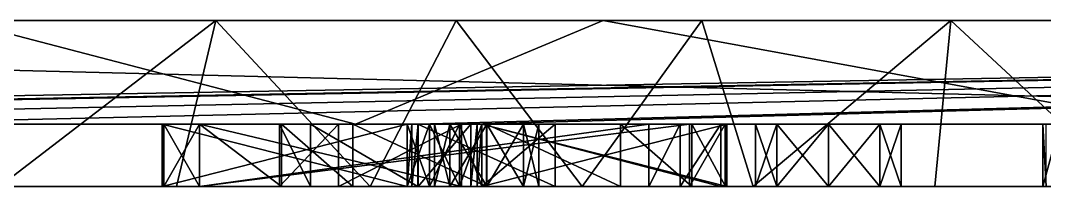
# Model space of a CAD drawing. Header units: millimetres. Extents: x -79 to 79, y 0 to 4.
# Drawn here: x -31.39 to -6.81, y 0 to 4 of the extents above; entities that cross this region are included whole.
import ezdxf

# ---------------------------------------------------------------- set-up
doc = ezdxf.new("R2010")
doc.units = ezdxf.units.MM
doc.header["$LTSCALE"] = 57.942387
for name, color, linetype in [('1', 7, 'CONTINUOUS'), ('14', 7, 'CONTINUOUS'), ('141', 7, 'CONTINUOUS'), ('146', 7, 'CONTINUOUS'), ('151', 7, 'CONTINUOUS'), ('156', 7, 'CONTINUOUS'), ('159', 7, 'CONTINUOUS'), ('160', 7, 'CONTINUOUS'), ('169', 7, 'CONTINUOUS'), ('170', 7, 'CONTINUOUS'), ('193', 7, 'CONTINUOUS'), ('194', 7, 'CONTINUOUS'), ('195', 7, 'CONTINUOUS'), ('2', 7, 'CONTINUOUS'), ('224', 7, 'CONTINUOUS'), ('225', 7, 'CONTINUOUS'), ('226', 7, 'CONTINUOUS'), ('46', 7, 'CONTINUOUS'), ('47', 7, 'CONTINUOUS'), ('48', 7, 'CONTINUOUS'), ('49', 7, 'CONTINUOUS'), ('5', 7, 'CONTINUOUS'), ('50', 7, 'CONTINUOUS'), ('51', 7, 'CONTINUOUS'), ('52', 7, 'CONTINUOUS'), ('53', 7, 'CONTINUOUS'), ('54', 7, 'CONTINUOUS'), ('55', 7, 'CONTINUOUS'), ('56', 7, 'CONTINUOUS'), ('65', 7, 'CONTINUOUS'), ('66', 7, 'CONTINUOUS'), ('67', 7, 'CONTINUOUS'), ('68', 7, 'CONTINUOUS'), ('69', 7, 'CONTINUOUS'), ('70', 7, 'CONTINUOUS'), ('71', 7, 'CONTINUOUS'), ('72', 7, 'CONTINUOUS'), ('73', 7, 'CONTINUOUS'), ('74', 7, 'CONTINUOUS'), ('75', 7, 'CONTINUOUS'), ('76', 7, 'CONTINUOUS')]:
    doc.layers.add(name, color=color, linetype=linetype)

msp = doc.modelspace()

# ---------------------------------------------------------------- linework, layer by layer
at = {"layer": '1', "color": 250, "linetype": 'Continuous', "true_color": 0x272a2e}
for points in [[(-6.449, 0, 38.5), (6.449, 0, 38.5), (-79, 0, 42.5), (-6.449, 0, 38.5)], [(6.449, 0, 38.5), (20.319, 0, 38.174), (-79, 0, 42.5), (6.449, 0, 38.5)], [(-6.85, 0, 37.926), (-6.449, 0, 38.5), (-79, 0, 42.5), (-6.85, 0, 37.926)], [(-20.579, 0, 38.5), (-6.85, 0, 37.926), (-79, 0, 42.5), (-20.579, 0, 38.5)], [(20.579, 0, 38.5), (21.848, 0, 38.5), (-79, 0, 42.5), (20.579, 0, 38.5)], [(21.848, 0, 38.5), (35.977, 0, 38.5), (-79, 0, 42.5), (21.848, 0, 38.5)], [(20.432, 0, 38.351), (20.579, 0, 38.5), (-79, 0, 42.5), (20.432, 0, 38.351)], [(20.319, 0, 38.174), (20.432, 0, 38.351), (-79, 0, 42.5), (20.319, 0, 38.174)], [(-35.977, 0, 38.5), (-22.108, 0, 38.174), (-79, 0, 42.5), (-35.977, 0, 38.5)], [(35.977, 0, 38.5), (48.876, 0, 38.5), (-79, 0, 42.5), (35.977, 0, 38.5)], [(48.876, 0, 38.5), (62.745, 0, 38.174), (-79, 0, 42.5), (48.876, 0, 38.5)], [(63.005, 0, 38.5), (64.274, 0, 38.5), (-79, 0, 42.5), (63.005, 0, 38.5)], [(-79, 0, 42.5), (64.274, 0, 38.5), (79, 0, 42.5), (-79, 0, 42.5)], [(62.858, 0, 38.351), (63.005, 0, 38.5), (-79, 0, 42.5), (62.858, 0, 38.351)], [(62.745, 0, 38.174), (62.858, 0, 38.351), (-79, 0, 42.5), (62.745, 0, 38.174)], [(-21.848, 0, 38.5), (-20.579, 0, 38.5), (-79, 0, 42.5), (-21.848, 0, 38.5)], [(-21.994, 0, 38.351), (-21.848, 0, 38.5), (-79, 0, 42.5), (-21.994, 0, 38.351)], [(-22.108, 0, 38.174), (-21.994, 0, 38.351), (-79, 0, 42.5), (-22.108, 0, 38.174)], [(-35.977, 0, 38.5), (-35.576, 0, 37.926), (-22.108, 0, 38.174), (-35.977, 0, 38.5)], [(-35.576, 0, 37.926), (-27.99, 0, -16.016), (-27.99, 0, 16.016), (-35.576, 0, 37.926)], [(-27.99, 0, -16.016), (-35.576, 0, 37.926), (-33.25, 0, 20), (-27.99, 0, -16.016)], [(-35.576, 0, 37.926), (-27.99, 0, 16.016), (-27.99, 0, 26.41), (-35.576, 0, 37.926)], [(-22.108, 0, 38.174), (-35.576, 0, 37.926), (-27.99, 0, 26.41), (-22.108, 0, 38.174)], [(-27.99, 0, -26.41), (-27.99, 0, -16.016), (-33.25, 0, 20), (-27.99, 0, -26.41)], [(-27.99, 0, -26.41), (-33.25, 0, 20), (-31.902, 0, -57.074), (-27.99, 0, -26.41)], [(-27.647, 0, -57.184), (-27.99, 0, -26.41), (-31.902, 0, -57.074), (-27.647, 0, -57.184)], [(-27.99, 0, -16.016), (-22.108, 0, -4.252), (-27.99, 0, 16.016), (-27.99, 0, -16.016)], [(-27.99, 0, 16.016), (-22.108, 0, -4.252), (-22.108, 0, 4.252), (-27.99, 0, 16.016)], [(-27.946, 0, -16.989), (-27.99, 0, -16.016), (-27.946, 0, -25.437), (-27.946, 0, -16.989)], [(-27.99, 0, -16.016), (-27.99, 0, -26.41), (-27.946, 0, -25.437), (-27.99, 0, -16.016)], [(-22.108, 0, -38.174), (-27.99, 0, -26.41), (-22.996, 0, -57.284), (-22.108, 0, -38.174)], [(-22.996, 0, -57.284), (-27.99, 0, -26.41), (-27.647, 0, -57.184), (-22.996, 0, -57.284)], [(-27.99, 0, 16.016), (-27.946, 0, 16.989), (-27.99, 0, 26.41), (-27.99, 0, 16.016)], [(-27.99, 0, 26.41), (-27.946, 0, 16.989), (-27.946, 0, 25.437), (-27.99, 0, 26.41)], [(-27.095, 0, -17.463), (-27.946, 0, -16.989), (-27.095, 0, -24.963), (-27.095, 0, -17.463)], [(-27.095, 0, -24.963), (-27.946, 0, -16.989), (-27.946, 0, -25.437), (-27.095, 0, -24.963)], [(-27.946, 0, 16.989), (-27.095, 0, 17.463), (-27.946, 0, 25.437), (-27.946, 0, 16.989)], [(-27.946, 0, 25.437), (-27.095, 0, 17.463), (-27.095, 0, 24.963), (-27.946, 0, 25.437)], [(-20.805, 0, -17.463), (-27.095, 0, -17.463), (-15.331, 0, -24.963), (-20.805, 0, -17.463)], [(-15.331, 0, -24.963), (-27.095, 0, -17.463), (-27.095, 0, -24.963), (-15.331, 0, -24.963)], [(-27.095, 0, 17.463), (-16.309, 0, 17.463), (-27.095, 0, 24.963), (-27.095, 0, 17.463)], [(-16.309, 0, 17.463), (-25.125, 0, 24.963), (-27.095, 0, 24.963), (-16.309, 0, 17.463)], [(-25.171, 0, -13.037), (-23.76, 0, -16.01), (-24.426, 0, -9.828), (-25.171, 0, -13.037)], [(-25.125, 0, 24.963), (-16.309, 0, 17.463), (-21.084, 0, 23.216), (-25.125, 0, 24.963)], [(-23.416, 0, 27.929), (-25.125, 0, 24.963), (-21.084, 0, 23.216), (-23.416, 0, 27.929)], [(-24.426, 0, -9.828), (-23.76, 0, -16.01), (-21.849, 0, -7.78), (-24.426, 0, -9.828)], [(-23.76, 0, -16.01), (-20.805, 0, -17.463), (-21.45, 0, -12.5), (-23.76, 0, -16.01)], [(-21.849, 0, -7.78), (-23.76, 0, -16.01), (-21.45, 0, -12.5), (-21.849, 0, -7.78)], [(-20.201, 0, 29.1), (-23.416, 0, 27.929), (-21.084, 0, 24.984), (-20.201, 0, 29.1)], [(-21.084, 0, 24.984), (-23.416, 0, 27.929), (-21.45, 0, 24.1), (-21.084, 0, 24.984)], [(-21.45, 0, 24.1), (-23.416, 0, 27.929), (-21.084, 0, 23.216), (-21.45, 0, 24.1)], [(-17.91, 0, -57.37), (-22.108, 0, -38.174), (-22.996, 0, -57.284), (-17.91, 0, -57.37)], [(-22.108, 0, -4.252), (-21.574, 0, -3.767), (-22.108, 0, 4.252), (-22.108, 0, -4.252)], [(-22.108, 0, 4.252), (-21.574, 0, -3.767), (-21.574, 0, 3.767), (-22.108, 0, 4.252)], [(-21.574, 0, -38.66), (-22.108, 0, -38.174), (-17.91, 0, -57.37), (-21.574, 0, -38.66)], [(-18.556, 0, -7.778), (-21.849, 0, -7.78), (-19.316, 0, -11.616), (-18.556, 0, -7.778)], [(-19.316, 0, -11.616), (-21.849, 0, -7.78), (-20.2, 0, -11.25), (-19.316, 0, -11.616)], [(-20.2, 0, -11.25), (-21.849, 0, -7.78), (-21.084, 0, -11.616), (-20.2, 0, -11.25)], [(-21.084, 0, -11.616), (-21.849, 0, -7.78), (-21.45, 0, -12.5), (-21.084, 0, -11.616)], [(-21.574, 0, -3.767), (-20.853, 0, -3.767), (-21.574, 0, 3.767), (-21.574, 0, -3.767)], [(-21.574, 0, 3.767), (-20.853, 0, -3.767), (-20.853, 0, 3.767), (-21.574, 0, 3.767)], [(-20.853, 0, -38.66), (-21.574, 0, -38.66), (-17.91, 0, -57.37), (-20.853, 0, -38.66)], [(-21.45, 0, -12.5), (-20.805, 0, -17.463), (-21.084, 0, -13.384), (-21.45, 0, -12.5)], [(-21.084, 0, -13.384), (-20.805, 0, -17.463), (-20.2, 0, -13.75), (-21.084, 0, -13.384)], [(-21.084, 0, 23.216), (-16.309, 0, 17.463), (-20.2, 0, 22.85), (-21.084, 0, 23.216)], [(-20.2, 0, 25.35), (-20.201, 0, 29.1), (-21.084, 0, 24.984), (-20.2, 0, 25.35)], [(-20.853, 0, -3.767), (-20.319, 0, -4.252), (-20.853, 0, 3.767), (-20.853, 0, -3.767)], [(-20.853, 0, 3.767), (-20.319, 0, -4.252), (-20.319, 0, 4.252), (-20.853, 0, 3.767)], [(-20.319, 0, -38.174), (-20.853, 0, -38.66), (-17.91, 0, -57.37), (-20.319, 0, -38.174)], [(-20.805, 0, -17.463), (-15.331, 0, -24.963), (-20.2, 0, -13.75), (-20.805, 0, -17.463)], [(-20.432, 0, 38.351), (-6.85, 0, 37.926), (-20.579, 0, 38.5), (-20.432, 0, 38.351)], [(-20.319, 0, 38.174), (-6.85, 0, 37.926), (-20.432, 0, 38.351), (-20.319, 0, 38.174)], [(-20.319, 0, -4.252), (-18.556, 0, -7.778), (-20.319, 0, 4.252), (-20.319, 0, -4.252)], [(-18.556, 0, -7.778), (-15.331, 0, -24.963), (-20.319, 0, 4.252), (-18.556, 0, -7.778)], [(-14.437, 0, -26.41), (-20.319, 0, -38.174), (-17.91, 0, -57.37), (-14.437, 0, -26.41)], [(-15.331, 0, -24.963), (-14.585, 0, 15.72), (-20.319, 0, 4.252), (-15.331, 0, -24.963)], [(-10.762, 0, 21.237), (-6.85, 0, 37.926), (-20.319, 0, 38.174), (-10.762, 0, 21.237)], [(-12, 0, 21.75), (-10.762, 0, 21.237), (-20.319, 0, 38.174), (-12, 0, 21.75)], [(-14.437, 0, 26.41), (-12, 0, 21.75), (-20.319, 0, 38.174), (-14.437, 0, 26.41)], [(-16.986, 0, 27.93), (-20.201, 0, 29.1), (-18.95, 0, 24.1), (-16.986, 0, 27.93)], [(-18.95, 0, 24.1), (-20.201, 0, 29.1), (-19.316, 0, 24.984), (-18.95, 0, 24.1)], [(-19.316, 0, 24.984), (-20.201, 0, 29.1), (-20.2, 0, 25.35), (-19.316, 0, 24.984)], [(-20.2, 0, -13.75), (-15.331, 0, -24.963), (-19.316, 0, -13.384), (-20.2, 0, -13.75)], [(-20.2, 0, 22.85), (-16.309, 0, 17.463), (-19.316, 0, 23.216), (-20.2, 0, 22.85)], [(-18.95, 0, -12.5), (-18.556, 0, -7.778), (-19.316, 0, -11.616), (-18.95, 0, -12.5)], [(-15.331, 0, -24.963), (-18.95, 0, -12.5), (-19.316, 0, -13.384), (-15.331, 0, -24.963)], [(-16.309, 0, 17.463), (-18.95, 0, 24.1), (-19.316, 0, 23.216), (-16.309, 0, 17.463)], [(-15.331, 0, -24.963), (-18.556, 0, -7.778), (-18.95, 0, -12.5), (-15.331, 0, -24.963)], [(-16.309, 0, 17.463), (-16.986, 0, 27.93), (-18.95, 0, 24.1), (-16.309, 0, 17.463)], [(-13.803, 0, -57.423), (-14.437, 0, -26.41), (-17.91, 0, -57.37), (-13.803, 0, -57.423)], [(-16.309, 0, 17.463), (-15.555, 0, 16.484), (-16.986, 0, 27.93), (-16.309, 0, 17.463)], [(-16.986, 0, 27.93), (-15.555, 0, 16.484), (-15.275, 0, 24.965), (-16.986, 0, 27.93)], [(-15.555, 0, 16.484), (-14.585, 0, 15.72), (-15.275, 0, 24.965), (-15.555, 0, 16.484)], [(-15.331, 0, -24.963), (-14.481, 0, -25.437), (-14.585, 0, 15.72), (-15.331, 0, -24.963)], [(-15.275, 0, 24.965), (-14.585, 0, 15.72), (-14.467, 0, 25.461), (-15.275, 0, 24.965)], [(-14.585, 0, 15.72), (-14.481, 0, -25.437), (-14.467, 0, 25.461), (-14.585, 0, 15.72)], [(-14.481, 0, -25.437), (-14.437, 0, -26.41), (-14.467, 0, 25.461), (-14.481, 0, -25.437)], [(-14.467, 0, 25.461), (-14.437, 0, -26.41), (-14.437, 0, 26.41), (-14.467, 0, 25.461)], [(-14.437, 0, 26.41), (-14.437, 0, -26.41), (-13.803, 0, -57.423), (-14.437, 0, 26.41)], [(-13.75, 0, -20), (-13.75, 0, 20), (-14.437, 0, 26.41), (-13.75, 0, -20)], [(-13.75, 0, -20), (-14.437, 0, 26.41), (-13.803, 0, -57.423), (-13.75, 0, -20)], [(-13.238, 0, 21.237), (-12, 0, 21.75), (-14.437, 0, 26.41), (-13.238, 0, 21.237)], [(-13.75, 0, 20), (-13.238, 0, 21.237), (-14.437, 0, 26.41), (-13.75, 0, 20)], [(-9.443, 0, -57.464), (-13.75, 0, -20), (-13.803, 0, -57.423), (-9.443, 0, -57.464)], [(-13.75, 0, -20), (-13.238, 0, -18.763), (-13.75, 0, 20), (-13.75, 0, -20)], [(-13.75, 0, 20), (-13.238, 0, -18.763), (-13.238, 0, 18.763), (-13.75, 0, 20)], [(-13.238, 0, -21.237), (-13.75, 0, -20), (-9.443, 0, -57.464), (-13.238, 0, -21.237)], [(-13.238, 0, -18.763), (-12, 0, -18.25), (-13.238, 0, 18.763), (-13.238, 0, -18.763)], [(-13.238, 0, 18.763), (-12, 0, -18.25), (-12, 0, 18.25), (-13.238, 0, 18.763)], [(-12, 0, -21.75), (-13.238, 0, -21.237), (-9.443, 0, -57.464), (-12, 0, -21.75)], [(-12, 0, -18.25), (-10.762, 0, -18.763), (-12, 0, 18.25), (-12, 0, -18.25)], [(-12, 0, 18.25), (-10.762, 0, -18.763), (-10.762, 0, 18.763), (-12, 0, 18.25)], [(-10.762, 0, -21.237), (-12, 0, -21.75), (-9.443, 0, -57.464), (-10.762, 0, -21.237)], [(-10.25, 0, 20), (-6.85, 0, 37.926), (-10.762, 0, 21.237), (-10.25, 0, 20)], [(-10.762, 0, -18.763), (-10.25, 0, -20), (-10.762, 0, 18.763), (-10.762, 0, -18.763)], [(-10.25, 0, -20), (-10.762, 0, -21.237), (-9.443, 0, -57.464), (-10.25, 0, -20)], [(-10.25, 0, -20), (-10.25, 0, 20), (-10.762, 0, 18.763), (-10.25, 0, -20)], [(-6.85, 0, 37.926), (-10.25, 0, 20), (-9.443, 0, -57.464), (-6.85, 0, 37.926)], [(-10.25, 0, 20), (-10.25, 0, -20), (-9.443, 0, -57.464), (-10.25, 0, 20)], [(-6.776, 0, -37.229), (-6.85, 0, 37.926), (-9.443, 0, -57.464), (-6.776, 0, -37.229)], [(-6.75, 0, -45.75), (-6.776, 0, -37.229), (-9.443, 0, -57.464), (-6.75, 0, -45.75)], [(-4.769, 0, -57.49), (-6.75, 0, -45.75), (-9.443, 0, -57.464), (-4.769, 0, -57.49)], [(-6.85, 0, 37.926), (-6.776, 0, -37.229), (-6.776, 0, -5.197), (-6.85, 0, 37.926)], [(-6.776, 0, 37.229), (-6.85, 0, 37.926), (-6.776, 0, -5.197), (-6.776, 0, 37.229)]]:
    msp.add_3dface(points, dxfattribs=at)
at = {"layer": '14', "color": 250, "linetype": 'Continuous', "true_color": 0x272a2e}
for points in [[(-26.703, 4, -57.206), (-31.902, 0, -57.074), (-32.316, 4, -57.063), (-26.703, 4, -57.206)], [(-27.647, 0, -57.184), (-31.902, 0, -57.074), (-26.703, 4, -57.206), (-27.647, 0, -57.184)], [(-22.996, 0, -57.284), (-27.647, 0, -57.184), (-26.703, 4, -57.206), (-22.996, 0, -57.284)], [(-20.934, 4, -57.321), (-22.996, 0, -57.284), (-26.703, 4, -57.206), (-20.934, 4, -57.321)], [(-17.91, 0, -57.37), (-22.996, 0, -57.284), (-20.934, 4, -57.321), (-17.91, 0, -57.37)], [(-15.041, 4, -57.409), (-17.91, 0, -57.37), (-20.934, 4, -57.321), (-15.041, 4, -57.409)], [(-13.803, 0, -57.423), (-17.91, 0, -57.37), (-15.041, 4, -57.409), (-13.803, 0, -57.423)], [(-9.06, 4, -57.467), (-13.803, 0, -57.423), (-15.041, 4, -57.409), (-9.06, 4, -57.467)], [(-9.443, 0, -57.464), (-13.803, 0, -57.423), (-9.06, 4, -57.467), (-9.443, 0, -57.464)], [(-4.769, 0, -57.49), (-9.443, 0, -57.464), (-9.06, 4, -57.467), (-4.769, 0, -57.49)], [(-3.026, 4, -57.496), (-4.769, 0, -57.49), (-9.06, 4, -57.467), (-3.026, 4, -57.496)]]:
    msp.add_3dface(points, dxfattribs=at)
at = {"layer": '141', "color": 250, "linetype": 'Continuous', "true_color": 0x272a2e}
for points in [[(-79, 4, 42.5), (79, 4, 42.5), (-70, 4, 38.5), (-79, 4, 42.5)], [(-70, 4, 38.5), (79, 4, 42.5), (70, 4, 38.5), (-70, 4, 38.5)], [(-17.408, 4, -53.377), (-32.316, 4, -57.063), (-32.887, 4, -53.045), (-17.408, 4, -53.377)], [(-26.703, 4, -57.206), (-32.316, 4, -57.063), (-17.408, 4, -53.377), (-26.703, 4, -57.206)], [(-20.934, 4, -57.321), (-26.703, 4, -57.206), (-17.408, 4, -53.377), (-20.934, 4, -57.321)], [(-15.041, 4, -57.409), (-20.934, 4, -57.321), (-17.408, 4, -53.377), (-15.041, 4, -57.409)], [(1.735, 4, -53.499), (-15.041, 4, -57.409), (-17.408, 4, -53.377), (1.735, 4, -53.499)], [(-9.06, 4, -57.467), (-15.041, 4, -57.409), (1.735, 4, -53.499), (-9.06, 4, -57.467)], [(-3.026, 4, -57.496), (-9.06, 4, -57.467), (1.735, 4, -53.499), (-3.026, 4, -57.496)]]:
    msp.add_3dface(points, dxfattribs=at)
at = {"layer": '146', "color": 250, "linetype": 'Continuous', "true_color": 0x272a2e}
for points in [[(-64.274, 1.5, 38.5), (-70, 1.5, 38.5), (70, 4, 38.5), (-64.274, 1.5, 38.5)], [(-70, 1.5, 38.5), (-70, 4, 38.5), (70, 4, 38.5), (-70, 1.5, 38.5)], [(-63.005, 1.5, 38.5), (-64.274, 1.5, 38.5), (70, 4, 38.5), (-63.005, 1.5, 38.5)], [(-48.876, 1.5, 38.5), (-63.005, 1.5, 38.5), (70, 4, 38.5), (-48.876, 1.5, 38.5)], [(-35.977, 1.5, 38.5), (-48.876, 1.5, 38.5), (70, 4, 38.5), (-35.977, 1.5, 38.5)], [(-21.848, 1.5, 38.5), (-35.977, 1.5, 38.5), (70, 4, 38.5), (-21.848, 1.5, 38.5)], [(-20.579, 1.5, 38.5), (-21.848, 1.5, 38.5), (70, 4, 38.5), (-20.579, 1.5, 38.5)], [(-6.449, 1.5, 38.5), (-20.579, 1.5, 38.5), (70, 4, 38.5), (-6.449, 1.5, 38.5)], [(-20.579, 0, 38.5), (-21.848, 0, 38.5), (-20.579, 1.5, 38.5), (-20.579, 0, 38.5)], [(-20.579, 1.5, 38.5), (-21.848, 0, 38.5), (-21.848, 1.5, 38.5), (-20.579, 1.5, 38.5)]]:
    msp.add_3dface(points, dxfattribs=at)
at = {"layer": '151', "color": 250, "linetype": 'Continuous', "true_color": 0x272a2e}
for points in [[(-38.274, 1.5, -52.872), (-23.347, 1.5, -53.276), (-32.887, 4, -53.045), (-38.274, 1.5, -52.872)], [(-23.347, 1.5, -53.276), (-17.408, 4, -53.377), (-32.887, 4, -53.045), (-23.347, 1.5, -53.276)], [(-23.347, 1.5, -53.276), (-3.841, 1.5, -53.494), (-17.408, 4, -53.377), (-23.347, 1.5, -53.276)], [(-3.841, 1.5, -53.494), (1.735, 4, -53.499), (-17.408, 4, -53.377), (-3.841, 1.5, -53.494)]]:
    msp.add_3dface(points, dxfattribs=at)
at = {"layer": '156', "color": 250, "linetype": 'Continuous', "true_color": 0x272a2e}
for points in [[(-15.555, 0, 16.484), (-16.309, 0, 17.463), (-15.555, 1.5, 16.484), (-15.555, 0, 16.484)], [(-16.309, 0, 17.463), (-16.309, 1.5, 17.463), (-15.555, 1.5, 16.484), (-16.309, 0, 17.463)], [(-14.585, 0, 15.72), (-15.555, 0, 16.484), (-14.585, 1.5, 15.72), (-14.585, 0, 15.72)], [(-15.555, 0, 16.484), (-15.555, 1.5, 16.484), (-14.585, 1.5, 15.72), (-15.555, 0, 16.484)]]:
    msp.add_3dface(points, dxfattribs=at)
at = {"layer": '159', "color": 250, "linetype": 'Continuous', "true_color": 0x272a2e}
for points in [[(-13.238, 0, -18.763), (-13.75, 0, -20), (-13.238, 1.5, -18.763), (-13.238, 0, -18.763)], [(-13.75, 0, -20), (-13.75, 1.5, -20), (-13.238, 1.5, -18.763), (-13.75, 0, -20)], [(-12, 0, -18.25), (-13.238, 0, -18.763), (-12, 1.5, -18.25), (-12, 0, -18.25)], [(-13.238, 0, -18.763), (-13.238, 1.5, -18.763), (-12, 1.5, -18.25), (-13.238, 0, -18.763)], [(-10.762, 0, -18.763), (-12, 0, -18.25), (-10.762, 1.5, -18.763), (-10.762, 0, -18.763)], [(-12, 0, -18.25), (-12, 1.5, -18.25), (-10.762, 1.5, -18.763), (-12, 0, -18.25)], [(-10.25, 0, -20), (-10.762, 0, -18.763), (-10.25, 1.5, -20), (-10.25, 0, -20)], [(-10.25, 1.5, -20), (-10.762, 0, -18.763), (-10.762, 1.5, -18.763), (-10.25, 1.5, -20)]]:
    msp.add_3dface(points, dxfattribs=at)
at = {"layer": '160', "color": 250, "linetype": 'Continuous', "true_color": 0x272a2e}
for points in [[(-13.75, 0, -20), (-13.238, 0, -21.237), (-13.75, 1.5, -20), (-13.75, 0, -20)], [(-13.238, 0, -21.237), (-13.238, 1.5, -21.237), (-13.75, 1.5, -20), (-13.238, 0, -21.237)], [(-13.238, 0, -21.237), (-12, 0, -21.75), (-13.238, 1.5, -21.237), (-13.238, 0, -21.237)], [(-12, 0, -21.75), (-12, 1.5, -21.75), (-13.238, 1.5, -21.237), (-12, 0, -21.75)], [(-12, 0, -21.75), (-10.762, 0, -21.237), (-12, 1.5, -21.75), (-12, 0, -21.75)], [(-10.762, 0, -21.237), (-10.762, 1.5, -21.237), (-12, 1.5, -21.75), (-10.762, 0, -21.237)], [(-10.762, 0, -21.237), (-10.25, 0, -20), (-10.762, 1.5, -21.237), (-10.762, 0, -21.237)], [(-10.25, 0, -20), (-10.25, 1.5, -20), (-10.762, 1.5, -21.237), (-10.25, 0, -20)]]:
    msp.add_3dface(points, dxfattribs=at)
at = {"layer": '169', "color": 250, "linetype": 'Continuous', "true_color": 0x272a2e}
for points in [[(-13.238, 0, 21.237), (-13.75, 0, 20), (-13.238, 1.5, 21.237), (-13.238, 0, 21.237)], [(-13.75, 0, 20), (-13.75, 1.5, 20), (-13.238, 1.5, 21.237), (-13.75, 0, 20)], [(-12, 0, 21.75), (-13.238, 0, 21.237), (-12, 1.5, 21.75), (-12, 0, 21.75)], [(-13.238, 0, 21.237), (-13.238, 1.5, 21.237), (-12, 1.5, 21.75), (-13.238, 0, 21.237)], [(-10.762, 0, 21.237), (-12, 0, 21.75), (-10.762, 1.5, 21.237), (-10.762, 0, 21.237)], [(-12, 0, 21.75), (-12, 1.5, 21.75), (-10.762, 1.5, 21.237), (-12, 0, 21.75)], [(-10.25, 0, 20), (-10.762, 0, 21.237), (-10.25, 1.5, 20), (-10.25, 0, 20)], [(-10.25, 1.5, 20), (-10.762, 0, 21.237), (-10.762, 1.5, 21.237), (-10.25, 1.5, 20)]]:
    msp.add_3dface(points, dxfattribs=at)
at = {"layer": '170', "color": 250, "linetype": 'Continuous', "true_color": 0x272a2e}
for points in [[(-13.75, 0, 20), (-13.238, 0, 18.763), (-13.75, 1.5, 20), (-13.75, 0, 20)], [(-13.238, 0, 18.763), (-13.238, 1.5, 18.763), (-13.75, 1.5, 20), (-13.238, 0, 18.763)], [(-13.238, 0, 18.763), (-12, 0, 18.25), (-13.238, 1.5, 18.763), (-13.238, 0, 18.763)], [(-12, 0, 18.25), (-12, 1.5, 18.25), (-13.238, 1.5, 18.763), (-12, 0, 18.25)], [(-12, 0, 18.25), (-10.762, 0, 18.763), (-12, 1.5, 18.25), (-12, 0, 18.25)], [(-10.762, 0, 18.763), (-10.762, 1.5, 18.763), (-12, 1.5, 18.25), (-10.762, 0, 18.763)], [(-10.762, 0, 18.763), (-10.25, 0, 20), (-10.762, 1.5, 18.763), (-10.762, 0, 18.763)], [(-10.25, 0, 20), (-10.25, 1.5, 20), (-10.762, 1.5, 18.763), (-10.25, 0, 20)]]:
    msp.add_3dface(points, dxfattribs=at)
at = {"layer": '193', "color": 250, "linetype": 'Continuous', "true_color": 0x272a2e}
for points in [[(-25.125, 0, 24.963), (-23.416, 0, 27.929), (-25.125, 1.5, 24.963), (-25.125, 0, 24.963)], [(-23.416, 0, 27.929), (-23.416, 1.5, 27.929), (-25.125, 1.5, 24.963), (-23.416, 0, 27.929)], [(-23.416, 0, 27.929), (-20.201, 0, 29.1), (-23.416, 1.5, 27.929), (-23.416, 0, 27.929)], [(-20.201, 0, 29.1), (-20.201, 1.5, 29.1), (-23.416, 1.5, 27.929), (-20.201, 0, 29.1)], [(-20.201, 0, 29.1), (-16.986, 0, 27.93), (-20.201, 1.5, 29.1), (-20.201, 0, 29.1)], [(-16.986, 0, 27.93), (-16.986, 1.5, 27.93), (-20.201, 1.5, 29.1), (-16.986, 0, 27.93)], [(-16.986, 0, 27.93), (-15.275, 0, 24.965), (-16.986, 1.5, 27.93), (-16.986, 0, 27.93)], [(-15.275, 0, 24.965), (-15.275, 1.5, 24.965), (-16.986, 1.5, 27.93), (-15.275, 0, 24.965)]]:
    msp.add_3dface(points, dxfattribs=at)
at = {"layer": '194', "color": 250, "linetype": 'Continuous', "true_color": 0x272a2e}
for points in [[(-21.084, 0, 24.984), (-21.45, 0, 24.1), (-21.084, 1.5, 24.984), (-21.084, 0, 24.984)], [(-21.45, 0, 24.1), (-21.45, 1.5, 24.1), (-21.084, 1.5, 24.984), (-21.45, 0, 24.1)], [(-20.2, 0, 25.35), (-21.084, 0, 24.984), (-20.2, 1.5, 25.35), (-20.2, 0, 25.35)], [(-21.084, 0, 24.984), (-21.084, 1.5, 24.984), (-20.2, 1.5, 25.35), (-21.084, 0, 24.984)], [(-19.316, 0, 24.984), (-20.2, 0, 25.35), (-19.316, 1.5, 24.984), (-19.316, 0, 24.984)], [(-20.2, 0, 25.35), (-20.2, 1.5, 25.35), (-19.316, 1.5, 24.984), (-20.2, 0, 25.35)], [(-18.95, 0, 24.1), (-19.316, 0, 24.984), (-18.95, 1.5, 24.1), (-18.95, 0, 24.1)], [(-18.95, 1.5, 24.1), (-19.316, 0, 24.984), (-19.316, 1.5, 24.984), (-18.95, 1.5, 24.1)]]:
    msp.add_3dface(points, dxfattribs=at)
at = {"layer": '195', "color": 250, "linetype": 'Continuous', "true_color": 0x272a2e}
for points in [[(-21.45, 0, 24.1), (-21.084, 0, 23.216), (-21.45, 1.5, 24.1), (-21.45, 0, 24.1)], [(-21.084, 0, 23.216), (-21.084, 1.5, 23.216), (-21.45, 1.5, 24.1), (-21.084, 0, 23.216)], [(-21.084, 0, 23.216), (-20.2, 0, 22.85), (-21.084, 1.5, 23.216), (-21.084, 0, 23.216)], [(-20.2, 0, 22.85), (-20.2, 1.5, 22.85), (-21.084, 1.5, 23.216), (-20.2, 0, 22.85)], [(-20.2, 0, 22.85), (-19.316, 0, 23.216), (-20.2, 1.5, 22.85), (-20.2, 0, 22.85)], [(-19.316, 0, 23.216), (-19.316, 1.5, 23.216), (-20.2, 1.5, 22.85), (-19.316, 0, 23.216)], [(-19.316, 0, 23.216), (-18.95, 0, 24.1), (-19.316, 1.5, 23.216), (-19.316, 0, 23.216)], [(-18.95, 0, 24.1), (-18.95, 1.5, 24.1), (-19.316, 1.5, 23.216), (-18.95, 0, 24.1)]]:
    msp.add_3dface(points, dxfattribs=at)
at = {"layer": '2', "color": 250, "linetype": 'Continuous', "true_color": 0x272a2e}
for points in [[(-38.274, 1.5, -52.872), (-35.65, 1.5, -47.624), (-23.347, 1.5, -53.276), (-38.274, 1.5, -52.872)], [(-35.977, 1.5, 38.5), (-21.848, 1.5, 38.5), (-35.576, 1.5, 37.926), (-35.977, 1.5, 38.5)], [(-27.99, 1.5, -16.016), (-27.99, 1.5, -26.41), (-35.65, 1.5, -47.624), (-27.99, 1.5, -16.016)], [(-27.99, 1.5, 16.016), (-27.99, 1.5, -16.016), (-35.65, 1.5, -47.624), (-27.99, 1.5, 16.016)], [(-35.65, 1.5, -47.624), (-27.99, 1.5, -26.41), (-23.347, 1.5, -53.276), (-35.65, 1.5, -47.624)], [(-27.99, 1.5, 26.41), (-27.99, 1.5, 16.016), (-35.65, 1.5, -47.624), (-27.99, 1.5, 26.41)], [(-33.25, 1.5, -20), (-27.99, 1.5, 26.41), (-35.65, 1.5, -47.624), (-33.25, 1.5, -20)], [(-21.994, 1.5, 38.351), (-35, 1.5, 21.75), (-35.576, 1.5, 37.926), (-21.994, 1.5, 38.351)], [(-21.848, 1.5, 38.5), (-21.994, 1.5, 38.351), (-35.576, 1.5, 37.926), (-21.848, 1.5, 38.5)], [(-33.762, 1.5, 21.237), (-35, 1.5, 21.75), (-21.994, 1.5, 38.351), (-33.762, 1.5, 21.237)], [(-33.25, 1.5, 20), (-33.762, 1.5, 21.237), (-22.108, 1.5, 38.174), (-33.25, 1.5, 20)], [(-22.108, 1.5, 38.174), (-33.762, 1.5, 21.237), (-21.994, 1.5, 38.351), (-22.108, 1.5, 38.174)], [(-33.25, 1.5, -20), (-33.25, 1.5, 20), (-27.99, 1.5, 26.41), (-33.25, 1.5, -20)], [(-27.99, 1.5, 26.41), (-33.25, 1.5, 20), (-22.108, 1.5, 38.174), (-27.99, 1.5, 26.41)], [(-27.99, 1.5, -16.016), (-27.946, 1.5, -16.989), (-27.99, 1.5, -26.41), (-27.99, 1.5, -16.016)], [(-27.99, 1.5, -26.41), (-27.946, 1.5, -16.989), (-27.946, 1.5, -25.437), (-27.99, 1.5, -26.41)], [(-22.108, 1.5, -4.252), (-27.99, 1.5, -16.016), (-22.108, 1.5, 4.252), (-22.108, 1.5, -4.252)], [(-22.108, 1.5, 4.252), (-27.99, 1.5, -16.016), (-27.99, 1.5, 16.016), (-22.108, 1.5, 4.252)], [(-27.99, 1.5, -26.41), (-22.108, 1.5, -38.174), (-23.347, 1.5, -53.276), (-27.99, 1.5, -26.41)], [(-27.946, 1.5, 16.989), (-27.99, 1.5, 16.016), (-27.946, 1.5, 25.437), (-27.946, 1.5, 16.989)], [(-27.946, 1.5, 25.437), (-27.99, 1.5, 16.016), (-27.99, 1.5, 26.41), (-27.946, 1.5, 25.437)], [(-27.946, 1.5, -16.989), (-27.095, 1.5, -17.463), (-27.946, 1.5, -25.437), (-27.946, 1.5, -16.989)], [(-27.946, 1.5, -25.437), (-27.095, 1.5, -17.463), (-27.095, 1.5, -24.963), (-27.946, 1.5, -25.437)], [(-27.095, 1.5, 17.463), (-27.946, 1.5, 16.989), (-27.095, 1.5, 24.963), (-27.095, 1.5, 17.463)], [(-27.095, 1.5, 24.963), (-27.946, 1.5, 16.989), (-27.946, 1.5, 25.437), (-27.095, 1.5, 24.963)], [(-27.095, 1.5, -17.463), (-20.805, 1.5, -17.463), (-27.095, 1.5, -24.963), (-27.095, 1.5, -17.463)], [(-27.095, 1.5, -24.963), (-20.805, 1.5, -17.463), (-15.331, 1.5, -24.963), (-27.095, 1.5, -24.963)], [(-16.309, 1.5, 17.463), (-27.095, 1.5, 17.463), (-19.316, 1.5, 23.216), (-16.309, 1.5, 17.463)], [(-19.316, 1.5, 23.216), (-27.095, 1.5, 17.463), (-20.2, 1.5, 22.85), (-19.316, 1.5, 23.216)], [(-20.2, 1.5, 22.85), (-27.095, 1.5, 17.463), (-21.084, 1.5, 23.216), (-20.2, 1.5, 22.85)], [(-21.084, 1.5, 23.216), (-27.095, 1.5, 17.463), (-21.45, 1.5, 24.1), (-21.084, 1.5, 23.216)], [(-21.45, 1.5, 24.1), (-27.095, 1.5, 17.463), (-23.416, 1.5, 27.929), (-21.45, 1.5, 24.1)], [(-23.416, 1.5, 27.929), (-27.095, 1.5, 17.463), (-25.125, 1.5, 24.963), (-23.416, 1.5, 27.929)], [(-25.125, 1.5, 24.963), (-27.095, 1.5, 17.463), (-27.095, 1.5, 24.963), (-25.125, 1.5, 24.963)], [(-25.171, 1.5, -13.037), (-24.426, 1.5, -9.828), (-23.76, 1.5, -16.01), (-25.171, 1.5, -13.037)], [(-24.426, 1.5, -9.828), (-21.849, 1.5, -7.78), (-23.76, 1.5, -16.01), (-24.426, 1.5, -9.828)], [(-23.76, 1.5, -16.01), (-21.849, 1.5, -7.78), (-21.45, 1.5, -12.5), (-23.76, 1.5, -16.01)], [(-20.805, 1.5, -17.463), (-23.76, 1.5, -16.01), (-21.084, 1.5, -13.384), (-20.805, 1.5, -17.463)], [(-21.084, 1.5, -13.384), (-23.76, 1.5, -16.01), (-21.45, 1.5, -12.5), (-21.084, 1.5, -13.384)], [(-20.201, 1.5, 29.1), (-21.45, 1.5, 24.1), (-23.416, 1.5, 27.929), (-20.201, 1.5, 29.1)], [(-10.25, 1.5, -20), (-6.776, 1.5, -37.229), (-23.347, 1.5, -53.276), (-10.25, 1.5, -20)], [(-6.776, 1.5, -37.229), (-6.75, 1.5, -45.75), (-23.347, 1.5, -53.276), (-6.776, 1.5, -37.229)], [(-20.319, 1.5, -38.174), (-14.437, 1.5, -26.41), (-23.347, 1.5, -53.276), (-20.319, 1.5, -38.174)], [(-14.437, 1.5, -26.41), (-12, 1.5, -21.75), (-23.347, 1.5, -53.276), (-14.437, 1.5, -26.41)], [(-20.853, 1.5, -38.66), (-20.319, 1.5, -38.174), (-23.347, 1.5, -53.276), (-20.853, 1.5, -38.66)], [(-21.574, 1.5, -38.66), (-20.853, 1.5, -38.66), (-23.347, 1.5, -53.276), (-21.574, 1.5, -38.66)], [(-22.108, 1.5, -38.174), (-21.574, 1.5, -38.66), (-23.347, 1.5, -53.276), (-22.108, 1.5, -38.174)], [(-10.762, 1.5, -21.237), (-10.25, 1.5, -20), (-23.347, 1.5, -53.276), (-10.762, 1.5, -21.237)], [(-12, 1.5, -21.75), (-10.762, 1.5, -21.237), (-23.347, 1.5, -53.276), (-12, 1.5, -21.75)], [(-6.75, 1.5, -45.75), (-6.238, 1.5, -46.987), (-23.347, 1.5, -53.276), (-6.75, 1.5, -45.75)], [(-23.347, 1.5, -53.276), (-6.238, 1.5, -46.987), (-5.216, 1.5, -50.745), (-23.347, 1.5, -53.276)], [(-3.841, 1.5, -53.494), (-23.347, 1.5, -53.276), (-5.216, 1.5, -50.745), (-3.841, 1.5, -53.494)], [(-21.574, 1.5, -3.767), (-22.108, 1.5, -4.252), (-21.574, 1.5, 3.767), (-21.574, 1.5, -3.767)], [(-21.574, 1.5, 3.767), (-22.108, 1.5, -4.252), (-22.108, 1.5, 4.252), (-21.574, 1.5, 3.767)], [(-21.849, 1.5, -7.78), (-18.556, 1.5, -7.778), (-21.084, 1.5, -11.616), (-21.849, 1.5, -7.78)], [(-21.45, 1.5, -12.5), (-21.849, 1.5, -7.78), (-21.084, 1.5, -11.616), (-21.45, 1.5, -12.5)], [(-20.853, 1.5, -3.767), (-21.574, 1.5, -3.767), (-20.853, 1.5, 3.767), (-20.853, 1.5, -3.767)], [(-20.853, 1.5, 3.767), (-21.574, 1.5, -3.767), (-21.574, 1.5, 3.767), (-20.853, 1.5, 3.767)], [(-21.084, 1.5, 24.984), (-21.45, 1.5, 24.1), (-20.201, 1.5, 29.1), (-21.084, 1.5, 24.984)], [(-21.084, 1.5, -11.616), (-18.556, 1.5, -7.778), (-20.2, 1.5, -11.25), (-21.084, 1.5, -11.616)], [(-20.2, 1.5, -13.75), (-20.805, 1.5, -17.463), (-21.084, 1.5, -13.384), (-20.2, 1.5, -13.75)], [(-20.2, 1.5, 25.35), (-21.084, 1.5, 24.984), (-20.201, 1.5, 29.1), (-20.2, 1.5, 25.35)], [(-20.319, 1.5, -4.252), (-20.853, 1.5, -3.767), (-20.319, 1.5, 4.252), (-20.319, 1.5, -4.252)], [(-20.319, 1.5, 4.252), (-20.853, 1.5, -3.767), (-20.853, 1.5, 3.767), (-20.319, 1.5, 4.252)], [(-15.331, 1.5, -24.963), (-20.805, 1.5, -17.463), (-18.95, 1.5, -12.5), (-15.331, 1.5, -24.963)], [(-18.95, 1.5, -12.5), (-20.805, 1.5, -17.463), (-19.316, 1.5, -13.384), (-18.95, 1.5, -12.5)], [(-19.316, 1.5, -13.384), (-20.805, 1.5, -17.463), (-20.2, 1.5, -13.75), (-19.316, 1.5, -13.384)], [(-20.579, 1.5, 38.5), (-6.449, 1.5, 38.5), (-20.432, 1.5, 38.351), (-20.579, 1.5, 38.5)], [(-20.432, 1.5, 38.351), (-6.449, 1.5, 38.5), (-20.319, 1.5, 38.174), (-20.432, 1.5, 38.351)], [(-18.556, 1.5, -7.778), (-20.319, 1.5, -4.252), (-14.585, 1.5, 15.72), (-18.556, 1.5, -7.778)], [(-14.585, 1.5, 15.72), (-20.319, 1.5, -4.252), (-20.319, 1.5, 4.252), (-14.585, 1.5, 15.72)], [(-6.449, 1.5, 38.5), (-6.85, 1.5, 37.926), (-20.319, 1.5, 38.174), (-6.449, 1.5, 38.5)], [(-20.319, 1.5, 38.174), (-6.85, 1.5, 37.926), (-14.437, 1.5, 26.41), (-20.319, 1.5, 38.174)], [(-16.986, 1.5, 27.93), (-20.2, 1.5, 25.35), (-20.201, 1.5, 29.1), (-16.986, 1.5, 27.93)], [(-20.2, 1.5, -11.25), (-18.556, 1.5, -7.778), (-19.316, 1.5, -11.616), (-20.2, 1.5, -11.25)], [(-19.316, 1.5, 24.984), (-20.2, 1.5, 25.35), (-16.986, 1.5, 27.93), (-19.316, 1.5, 24.984)], [(-18.556, 1.5, -7.778), (-18.95, 1.5, -12.5), (-19.316, 1.5, -11.616), (-18.556, 1.5, -7.778)], [(-16.309, 1.5, 17.463), (-19.316, 1.5, 23.216), (-16.986, 1.5, 27.93), (-16.309, 1.5, 17.463)], [(-19.316, 1.5, 23.216), (-18.95, 1.5, 24.1), (-16.986, 1.5, 27.93), (-19.316, 1.5, 23.216)], [(-18.95, 1.5, 24.1), (-19.316, 1.5, 24.984), (-16.986, 1.5, 27.93), (-18.95, 1.5, 24.1)], [(-18.556, 1.5, -7.778), (-15.331, 1.5, -24.963), (-18.95, 1.5, -12.5), (-18.556, 1.5, -7.778)], [(-15.331, 1.5, -24.963), (-18.556, 1.5, -7.778), (-14.585, 1.5, 15.72), (-15.331, 1.5, -24.963)], [(-15.275, 1.5, 24.965), (-16.309, 1.5, 17.463), (-16.986, 1.5, 27.93), (-15.275, 1.5, 24.965)], [(-15.555, 1.5, 16.484), (-16.309, 1.5, 17.463), (-15.275, 1.5, 24.965), (-15.555, 1.5, 16.484)], [(-14.585, 1.5, 15.72), (-15.555, 1.5, 16.484), (-15.275, 1.5, 24.965), (-14.585, 1.5, 15.72)], [(-14.481, 1.5, -25.437), (-15.331, 1.5, -24.963), (-14.585, 1.5, 15.72), (-14.481, 1.5, -25.437)], [(-14.467, 1.5, 25.461), (-14.585, 1.5, 15.72), (-15.275, 1.5, 24.965), (-14.467, 1.5, 25.461)], [(-14.481, 1.5, -25.437), (-14.585, 1.5, 15.72), (-14.467, 1.5, 25.461), (-14.481, 1.5, -25.437)], [(-14.437, 1.5, -26.41), (-14.481, 1.5, -25.437), (-14.437, 1.5, 26.41), (-14.437, 1.5, -26.41)], [(-14.437, 1.5, 26.41), (-14.481, 1.5, -25.437), (-14.467, 1.5, 25.461), (-14.437, 1.5, 26.41)], [(-12, 1.5, -21.75), (-14.437, 1.5, -26.41), (-13.238, 1.5, -21.237), (-12, 1.5, -21.75)], [(-13.238, 1.5, -21.237), (-14.437, 1.5, -26.41), (-13.75, 1.5, -20), (-13.238, 1.5, -21.237)], [(-13.75, 1.5, -20), (-14.437, 1.5, -26.41), (-13.75, 1.5, 20), (-13.75, 1.5, -20)], [(-13.75, 1.5, 20), (-14.437, 1.5, -26.41), (-14.437, 1.5, 26.41), (-13.75, 1.5, 20)], [(-6.85, 1.5, 37.926), (-13.75, 1.5, 20), (-14.437, 1.5, 26.41), (-6.85, 1.5, 37.926)], [(-13.238, 1.5, -18.763), (-13.75, 1.5, -20), (-13.238, 1.5, 18.763), (-13.238, 1.5, -18.763)], [(-13.238, 1.5, 18.763), (-13.75, 1.5, -20), (-13.75, 1.5, 20), (-13.238, 1.5, 18.763)], [(-13.238, 1.5, 21.237), (-13.75, 1.5, 20), (-6.85, 1.5, 37.926), (-13.238, 1.5, 21.237)], [(-12, 1.5, -18.25), (-13.238, 1.5, -18.763), (-12, 1.5, 18.25), (-12, 1.5, -18.25)], [(-12, 1.5, 18.25), (-13.238, 1.5, -18.763), (-13.238, 1.5, 18.763), (-12, 1.5, 18.25)], [(-12, 1.5, 21.75), (-13.238, 1.5, 21.237), (-6.85, 1.5, 37.926), (-12, 1.5, 21.75)], [(-10.762, 1.5, -18.763), (-12, 1.5, -18.25), (-10.762, 1.5, 18.763), (-10.762, 1.5, -18.763)], [(-10.762, 1.5, 18.763), (-12, 1.5, -18.25), (-12, 1.5, 18.25), (-10.762, 1.5, 18.763)], [(-10.762, 1.5, 21.237), (-12, 1.5, 21.75), (-6.85, 1.5, 37.926), (-10.762, 1.5, 21.237)], [(-10.25, 1.5, -20), (-10.762, 1.5, -18.763), (-10.25, 1.5, 20), (-10.25, 1.5, -20)], [(-10.25, 1.5, 20), (-10.762, 1.5, -18.763), (-10.762, 1.5, 18.763), (-10.25, 1.5, 20)], [(-10.25, 1.5, 20), (-10.762, 1.5, 21.237), (-6.85, 1.5, 37.926), (-10.25, 1.5, 20)], [(-6.776, 1.5, -37.229), (-10.25, 1.5, -20), (-6.776, 1.5, -5.197), (-6.776, 1.5, -37.229)], [(-10.25, 1.5, -20), (-10.25, 1.5, 20), (-6.85, 1.5, 37.926), (-10.25, 1.5, -20)], [(-6.776, 1.5, -5.197), (-10.25, 1.5, -20), (-6.776, 1.5, 37.229), (-6.776, 1.5, -5.197)], [(-6.776, 1.5, 37.229), (-10.25, 1.5, -20), (-6.85, 1.5, 37.926), (-6.776, 1.5, 37.229)]]:
    msp.add_3dface(points, dxfattribs=at)
at = {"layer": '224', "color": 250, "linetype": 'Continuous', "true_color": 0x272a2e}
for points in [[(-23.76, 0, -16.01), (-25.171, 0, -13.037), (-23.76, 1.5, -16.01), (-23.76, 0, -16.01)], [(-25.171, 0, -13.037), (-24.426, 0, -9.828), (-25.171, 1.5, -13.037), (-25.171, 0, -13.037)], [(-25.171, 0, -13.037), (-25.171, 1.5, -13.037), (-23.76, 1.5, -16.01), (-25.171, 0, -13.037)], [(-24.426, 0, -9.828), (-24.426, 1.5, -9.828), (-25.171, 1.5, -13.037), (-24.426, 0, -9.828)], [(-24.426, 0, -9.828), (-21.849, 0, -7.78), (-24.426, 1.5, -9.828), (-24.426, 0, -9.828)], [(-21.849, 0, -7.78), (-21.849, 1.5, -7.78), (-24.426, 1.5, -9.828), (-21.849, 0, -7.78)], [(-20.805, 0, -17.463), (-23.76, 0, -16.01), (-20.805, 1.5, -17.463), (-20.805, 0, -17.463)], [(-23.76, 0, -16.01), (-23.76, 1.5, -16.01), (-20.805, 1.5, -17.463), (-23.76, 0, -16.01)], [(-21.849, 0, -7.78), (-18.556, 0, -7.778), (-21.849, 1.5, -7.78), (-21.849, 0, -7.78)], [(-18.556, 0, -7.778), (-18.556, 1.5, -7.778), (-21.849, 1.5, -7.78), (-18.556, 0, -7.778)]]:
    msp.add_3dface(points, dxfattribs=at)
at = {"layer": '225', "color": 250, "linetype": 'Continuous', "true_color": 0x272a2e}
for points in [[(-21.084, 0, -11.616), (-21.45, 0, -12.5), (-21.084, 1.5, -11.616), (-21.084, 0, -11.616)], [(-21.45, 0, -12.5), (-21.45, 1.5, -12.5), (-21.084, 1.5, -11.616), (-21.45, 0, -12.5)], [(-20.2, 0, -11.25), (-21.084, 0, -11.616), (-20.2, 1.5, -11.25), (-20.2, 0, -11.25)], [(-21.084, 0, -11.616), (-21.084, 1.5, -11.616), (-20.2, 1.5, -11.25), (-21.084, 0, -11.616)], [(-19.316, 0, -11.616), (-20.2, 0, -11.25), (-19.316, 1.5, -11.616), (-19.316, 0, -11.616)], [(-20.2, 0, -11.25), (-20.2, 1.5, -11.25), (-19.316, 1.5, -11.616), (-20.2, 0, -11.25)], [(-18.95, 0, -12.5), (-19.316, 0, -11.616), (-18.95, 1.5, -12.5), (-18.95, 0, -12.5)], [(-18.95, 1.5, -12.5), (-19.316, 0, -11.616), (-19.316, 1.5, -11.616), (-18.95, 1.5, -12.5)]]:
    msp.add_3dface(points, dxfattribs=at)
at = {"layer": '226', "color": 250, "linetype": 'Continuous', "true_color": 0x272a2e}
for points in [[(-21.45, 0, -12.5), (-21.084, 0, -13.384), (-21.45, 1.5, -12.5), (-21.45, 0, -12.5)], [(-21.084, 0, -13.384), (-21.084, 1.5, -13.384), (-21.45, 1.5, -12.5), (-21.084, 0, -13.384)], [(-21.084, 0, -13.384), (-20.2, 0, -13.75), (-21.084, 1.5, -13.384), (-21.084, 0, -13.384)], [(-20.2, 0, -13.75), (-20.2, 1.5, -13.75), (-21.084, 1.5, -13.384), (-20.2, 0, -13.75)], [(-20.2, 0, -13.75), (-19.316, 0, -13.384), (-20.2, 1.5, -13.75), (-20.2, 0, -13.75)], [(-19.316, 0, -13.384), (-19.316, 1.5, -13.384), (-20.2, 1.5, -13.75), (-19.316, 0, -13.384)], [(-19.316, 0, -13.384), (-18.95, 0, -12.5), (-19.316, 1.5, -13.384), (-19.316, 0, -13.384)], [(-18.95, 0, -12.5), (-18.95, 1.5, -12.5), (-19.316, 1.5, -13.384), (-18.95, 0, -12.5)]]:
    msp.add_3dface(points, dxfattribs=at)
at = {"layer": '46', "color": 250, "linetype": 'Continuous', "true_color": 0x272a2e}
for points in [[(-27.946, 0, -25.437), (-27.99, 0, -26.41), (-27.946, 1.5, -25.437), (-27.946, 0, -25.437)], [(-27.99, 0, -26.41), (-27.99, 1.5, -26.41), (-27.946, 1.5, -25.437), (-27.99, 0, -26.41)], [(-27.095, 0, -24.963), (-27.946, 0, -25.437), (-27.095, 1.5, -24.963), (-27.095, 0, -24.963)], [(-27.946, 0, -25.437), (-27.946, 1.5, -25.437), (-27.095, 1.5, -24.963), (-27.946, 0, -25.437)]]:
    msp.add_3dface(points, dxfattribs=at)
at = {"layer": '47', "color": 250, "linetype": 'Continuous', "true_color": 0x272a2e}
for points in [[(-15.331, 0, -24.963), (-27.095, 0, -24.963), (-15.331, 1.5, -24.963), (-15.331, 0, -24.963)], [(-27.095, 0, -24.963), (-27.095, 1.5, -24.963), (-15.331, 1.5, -24.963), (-27.095, 0, -24.963)]]:
    msp.add_3dface(points, dxfattribs=at)
at = {"layer": '48', "color": 250, "linetype": 'Continuous', "true_color": 0x272a2e}
for points in [[(-14.481, 0, -25.437), (-15.331, 0, -24.963), (-14.481, 1.5, -25.437), (-14.481, 0, -25.437)], [(-15.331, 0, -24.963), (-15.331, 1.5, -24.963), (-14.481, 1.5, -25.437), (-15.331, 0, -24.963)], [(-14.437, 0, -26.41), (-14.481, 0, -25.437), (-14.437, 1.5, -26.41), (-14.437, 0, -26.41)], [(-14.481, 0, -25.437), (-14.481, 1.5, -25.437), (-14.437, 1.5, -26.41), (-14.481, 0, -25.437)]]:
    msp.add_3dface(points, dxfattribs=at)
at = {"layer": '49', "color": 250, "linetype": 'Continuous', "true_color": 0x272a2e}
for points in [[(-20.319, 0, -38.174), (-14.437, 0, -26.41), (-20.319, 1.5, -38.174), (-20.319, 0, -38.174)], [(-14.437, 0, -26.41), (-14.437, 1.5, -26.41), (-20.319, 1.5, -38.174), (-14.437, 0, -26.41)]]:
    msp.add_3dface(points, dxfattribs=at)
at = {"layer": '5', "color": 250, "linetype": 'Continuous', "true_color": 0x272a2e}
for points in [[(-79, 0, 42.5), (79, 0, 42.5), (-79, 4, 42.5), (-79, 0, 42.5)], [(-79, 4, 42.5), (79, 0, 42.5), (79, 4, 42.5), (-79, 4, 42.5)]]:
    msp.add_3dface(points, dxfattribs=at)
at = {"layer": '50', "color": 250, "linetype": 'Continuous', "true_color": 0x272a2e}
for points in [[(-22.108, 0, -38.174), (-21.574, 0, -38.66), (-22.108, 1.5, -38.174), (-22.108, 0, -38.174)], [(-21.574, 0, -38.66), (-21.574, 1.5, -38.66), (-22.108, 1.5, -38.174), (-21.574, 0, -38.66)], [(-21.574, 0, -38.66), (-20.853, 0, -38.66), (-21.574, 1.5, -38.66), (-21.574, 0, -38.66)], [(-20.853, 0, -38.66), (-20.853, 1.5, -38.66), (-21.574, 1.5, -38.66), (-20.853, 0, -38.66)], [(-20.853, 0, -38.66), (-20.319, 0, -38.174), (-20.853, 1.5, -38.66), (-20.853, 0, -38.66)], [(-20.319, 0, -38.174), (-20.319, 1.5, -38.174), (-20.853, 1.5, -38.66), (-20.319, 0, -38.174)]]:
    msp.add_3dface(points, dxfattribs=at)
at = {"layer": '51', "color": 250, "linetype": 'Continuous', "true_color": 0x272a2e}
for points in [[(-27.99, 0, -26.41), (-22.108, 0, -38.174), (-27.99, 1.5, -26.41), (-27.99, 0, -26.41)], [(-27.99, 1.5, -26.41), (-22.108, 0, -38.174), (-22.108, 1.5, -38.174), (-27.99, 1.5, -26.41)]]:
    msp.add_3dface(points, dxfattribs=at)
at = {"layer": '52', "color": 250, "linetype": 'Continuous', "true_color": 0x272a2e}
for points in [[(-22.108, 0, -4.252), (-27.99, 0, -16.016), (-22.108, 1.5, -4.252), (-22.108, 0, -4.252)], [(-27.99, 0, -16.016), (-27.99, 1.5, -16.016), (-22.108, 1.5, -4.252), (-27.99, 0, -16.016)]]:
    msp.add_3dface(points, dxfattribs=at)
at = {"layer": '53', "color": 250, "linetype": 'Continuous', "true_color": 0x272a2e}
for points in [[(-21.574, 0, -3.767), (-22.108, 0, -4.252), (-21.574, 1.5, -3.767), (-21.574, 0, -3.767)], [(-22.108, 0, -4.252), (-22.108, 1.5, -4.252), (-21.574, 1.5, -3.767), (-22.108, 0, -4.252)], [(-20.853, 0, -3.767), (-21.574, 0, -3.767), (-20.853, 1.5, -3.767), (-20.853, 0, -3.767)], [(-21.574, 0, -3.767), (-21.574, 1.5, -3.767), (-20.853, 1.5, -3.767), (-21.574, 0, -3.767)], [(-20.319, 0, -4.252), (-20.853, 0, -3.767), (-20.319, 1.5, -4.252), (-20.319, 0, -4.252)], [(-20.319, 1.5, -4.252), (-20.853, 0, -3.767), (-20.853, 1.5, -3.767), (-20.319, 1.5, -4.252)]]:
    msp.add_3dface(points, dxfattribs=at)
at = {"layer": '54', "color": 250, "linetype": 'Continuous', "true_color": 0x272a2e}
for points in [[(-18.556, 0, -7.778), (-20.319, 0, -4.252), (-18.556, 1.5, -7.778), (-18.556, 0, -7.778)], [(-20.319, 0, -4.252), (-20.319, 1.5, -4.252), (-18.556, 1.5, -7.778), (-20.319, 0, -4.252)]]:
    msp.add_3dface(points, dxfattribs=at)
at = {"layer": '55', "color": 250, "linetype": 'Continuous', "true_color": 0x272a2e}
for points in [[(-27.095, 0, -17.463), (-20.805, 0, -17.463), (-27.095, 1.5, -17.463), (-27.095, 0, -17.463)], [(-20.805, 0, -17.463), (-20.805, 1.5, -17.463), (-27.095, 1.5, -17.463), (-20.805, 0, -17.463)]]:
    msp.add_3dface(points, dxfattribs=at)
at = {"layer": '56', "color": 250, "linetype": 'Continuous', "true_color": 0x272a2e}
for points in [[(-27.99, 0, -16.016), (-27.946, 0, -16.989), (-27.99, 1.5, -16.016), (-27.99, 0, -16.016)], [(-27.946, 0, -16.989), (-27.946, 1.5, -16.989), (-27.99, 1.5, -16.016), (-27.946, 0, -16.989)], [(-27.946, 0, -16.989), (-27.095, 0, -17.463), (-27.946, 1.5, -16.989), (-27.946, 0, -16.989)], [(-27.095, 0, -17.463), (-27.095, 1.5, -17.463), (-27.946, 1.5, -16.989), (-27.095, 0, -17.463)]]:
    msp.add_3dface(points, dxfattribs=at)
at = {"layer": '65', "color": 250, "linetype": 'Continuous', "true_color": 0x272a2e}
for points in [[(-27.946, 0, 16.989), (-27.99, 0, 16.016), (-27.946, 1.5, 16.989), (-27.946, 0, 16.989)], [(-27.99, 0, 16.016), (-27.99, 1.5, 16.016), (-27.946, 1.5, 16.989), (-27.99, 0, 16.016)], [(-27.095, 0, 17.463), (-27.946, 0, 16.989), (-27.095, 1.5, 17.463), (-27.095, 0, 17.463)], [(-27.095, 1.5, 17.463), (-27.946, 0, 16.989), (-27.946, 1.5, 16.989), (-27.095, 1.5, 17.463)]]:
    msp.add_3dface(points, dxfattribs=at)
at = {"layer": '66', "color": 250, "linetype": 'Continuous', "true_color": 0x272a2e}
for points in [[(-16.309, 0, 17.463), (-27.095, 0, 17.463), (-16.309, 1.5, 17.463), (-16.309, 0, 17.463)], [(-27.095, 0, 17.463), (-27.095, 1.5, 17.463), (-16.309, 1.5, 17.463), (-27.095, 0, 17.463)]]:
    msp.add_3dface(points, dxfattribs=at)
at = {"layer": '67', "color": 250, "linetype": 'Continuous', "true_color": 0x272a2e}
for points in [[(-20.319, 0, 4.252), (-14.585, 0, 15.72), (-20.319, 1.5, 4.252), (-20.319, 0, 4.252)], [(-14.585, 0, 15.72), (-14.585, 1.5, 15.72), (-20.319, 1.5, 4.252), (-14.585, 0, 15.72)]]:
    msp.add_3dface(points, dxfattribs=at)
at = {"layer": '68', "color": 250, "linetype": 'Continuous', "true_color": 0x272a2e}
for points in [[(-22.108, 0, 4.252), (-21.574, 0, 3.767), (-22.108, 1.5, 4.252), (-22.108, 0, 4.252)], [(-21.574, 0, 3.767), (-21.574, 1.5, 3.767), (-22.108, 1.5, 4.252), (-21.574, 0, 3.767)], [(-21.574, 0, 3.767), (-20.853, 0, 3.767), (-21.574, 1.5, 3.767), (-21.574, 0, 3.767)], [(-20.853, 0, 3.767), (-20.853, 1.5, 3.767), (-21.574, 1.5, 3.767), (-20.853, 0, 3.767)], [(-20.853, 0, 3.767), (-20.319, 0, 4.252), (-20.853, 1.5, 3.767), (-20.853, 0, 3.767)], [(-20.319, 0, 4.252), (-20.319, 1.5, 4.252), (-20.853, 1.5, 3.767), (-20.319, 0, 4.252)]]:
    msp.add_3dface(points, dxfattribs=at)
at = {"layer": '69', "color": 250, "linetype": 'Continuous', "true_color": 0x272a2e}
for points in [[(-27.99, 0, 16.016), (-22.108, 0, 4.252), (-27.99, 1.5, 16.016), (-27.99, 0, 16.016)], [(-22.108, 0, 4.252), (-22.108, 1.5, 4.252), (-27.99, 1.5, 16.016), (-22.108, 0, 4.252)]]:
    msp.add_3dface(points, dxfattribs=at)
at = {"layer": '70', "color": 250, "linetype": 'Continuous', "true_color": 0x272a2e}
for points in [[(-22.108, 0, 38.174), (-27.99, 0, 26.41), (-22.108, 1.5, 38.174), (-22.108, 0, 38.174)], [(-27.99, 0, 26.41), (-27.99, 1.5, 26.41), (-22.108, 1.5, 38.174), (-27.99, 0, 26.41)]]:
    msp.add_3dface(points, dxfattribs=at)
at = {"layer": '71', "color": 250, "linetype": 'Continuous', "true_color": 0x272a2e}
for points in [[(-21.994, 0, 38.351), (-22.108, 0, 38.174), (-21.994, 1.5, 38.351), (-21.994, 0, 38.351)], [(-22.108, 0, 38.174), (-22.108, 1.5, 38.174), (-21.994, 1.5, 38.351), (-22.108, 0, 38.174)], [(-21.848, 0, 38.5), (-21.994, 0, 38.351), (-21.848, 1.5, 38.5), (-21.848, 0, 38.5)], [(-21.994, 0, 38.351), (-21.994, 1.5, 38.351), (-21.848, 1.5, 38.5), (-21.994, 0, 38.351)], [(-20.432, 0, 38.351), (-20.579, 0, 38.5), (-20.432, 1.5, 38.351), (-20.432, 0, 38.351)], [(-20.579, 0, 38.5), (-20.579, 1.5, 38.5), (-20.432, 1.5, 38.351), (-20.579, 0, 38.5)], [(-20.319, 0, 38.174), (-20.432, 0, 38.351), (-20.319, 1.5, 38.174), (-20.319, 0, 38.174)], [(-20.432, 0, 38.351), (-20.432, 1.5, 38.351), (-20.319, 1.5, 38.174), (-20.432, 0, 38.351)]]:
    msp.add_3dface(points, dxfattribs=at)
at = {"layer": '72', "color": 250, "linetype": 'Continuous', "true_color": 0x272a2e}
for points in [[(-14.437, 0, 26.41), (-20.319, 0, 38.174), (-14.437, 1.5, 26.41), (-14.437, 0, 26.41)], [(-20.319, 0, 38.174), (-20.319, 1.5, 38.174), (-14.437, 1.5, 26.41), (-20.319, 0, 38.174)]]:
    msp.add_3dface(points, dxfattribs=at)
at = {"layer": '73', "color": 250, "linetype": 'Continuous', "true_color": 0x272a2e}
for points in [[(-15.275, 0, 24.965), (-14.467, 0, 25.461), (-15.275, 1.5, 24.965), (-15.275, 0, 24.965)], [(-14.467, 0, 25.461), (-14.467, 1.5, 25.461), (-15.275, 1.5, 24.965), (-14.467, 0, 25.461)], [(-14.467, 0, 25.461), (-14.437, 0, 26.41), (-14.467, 1.5, 25.461), (-14.467, 0, 25.461)], [(-14.437, 0, 26.41), (-14.437, 1.5, 26.41), (-14.467, 1.5, 25.461), (-14.437, 0, 26.41)]]:
    msp.add_3dface(points, dxfattribs=at)
at = {"layer": '74', "color": 250, "linetype": 'Continuous', "true_color": 0x272a2e}
for points in [[(-27.095, 0, 24.963), (-25.125, 0, 24.963), (-27.095, 1.5, 24.963), (-27.095, 0, 24.963)], [(-25.125, 0, 24.963), (-25.125, 1.5, 24.963), (-27.095, 1.5, 24.963), (-25.125, 0, 24.963)]]:
    msp.add_3dface(points, dxfattribs=at)
at = {"layer": '75', "color": 250, "linetype": 'Continuous', "true_color": 0x272a2e}
for points in [[(-27.99, 0, 26.41), (-27.946, 0, 25.437), (-27.99, 1.5, 26.41), (-27.99, 0, 26.41)], [(-27.946, 0, 25.437), (-27.946, 1.5, 25.437), (-27.99, 1.5, 26.41), (-27.946, 0, 25.437)], [(-27.946, 0, 25.437), (-27.095, 0, 24.963), (-27.946, 1.5, 25.437), (-27.946, 0, 25.437)], [(-27.095, 0, 24.963), (-27.095, 1.5, 24.963), (-27.946, 1.5, 25.437), (-27.095, 0, 24.963)]]:
    msp.add_3dface(points, dxfattribs=at)
at = {"layer": '76', "color": 250, "linetype": 'Continuous', "true_color": 0x272a2e}
for points in [[(-6.449, 0, 38.5), (-6.85, 0, 37.926), (-6.449, 1.5, 38.5), (-6.449, 0, 38.5)], [(-6.85, 0, 37.926), (-6.776, 0, 37.229), (-6.85, 1.5, 37.926), (-6.85, 0, 37.926)], [(-6.85, 0, 37.926), (-6.85, 1.5, 37.926), (-6.449, 1.5, 38.5), (-6.85, 0, 37.926)], [(-6.776, 0, 37.229), (-6.776, 1.5, 37.229), (-6.85, 1.5, 37.926), (-6.776, 0, 37.229)]]:
    msp.add_3dface(points, dxfattribs=at)

doc.saveas('drawing.dxf')
